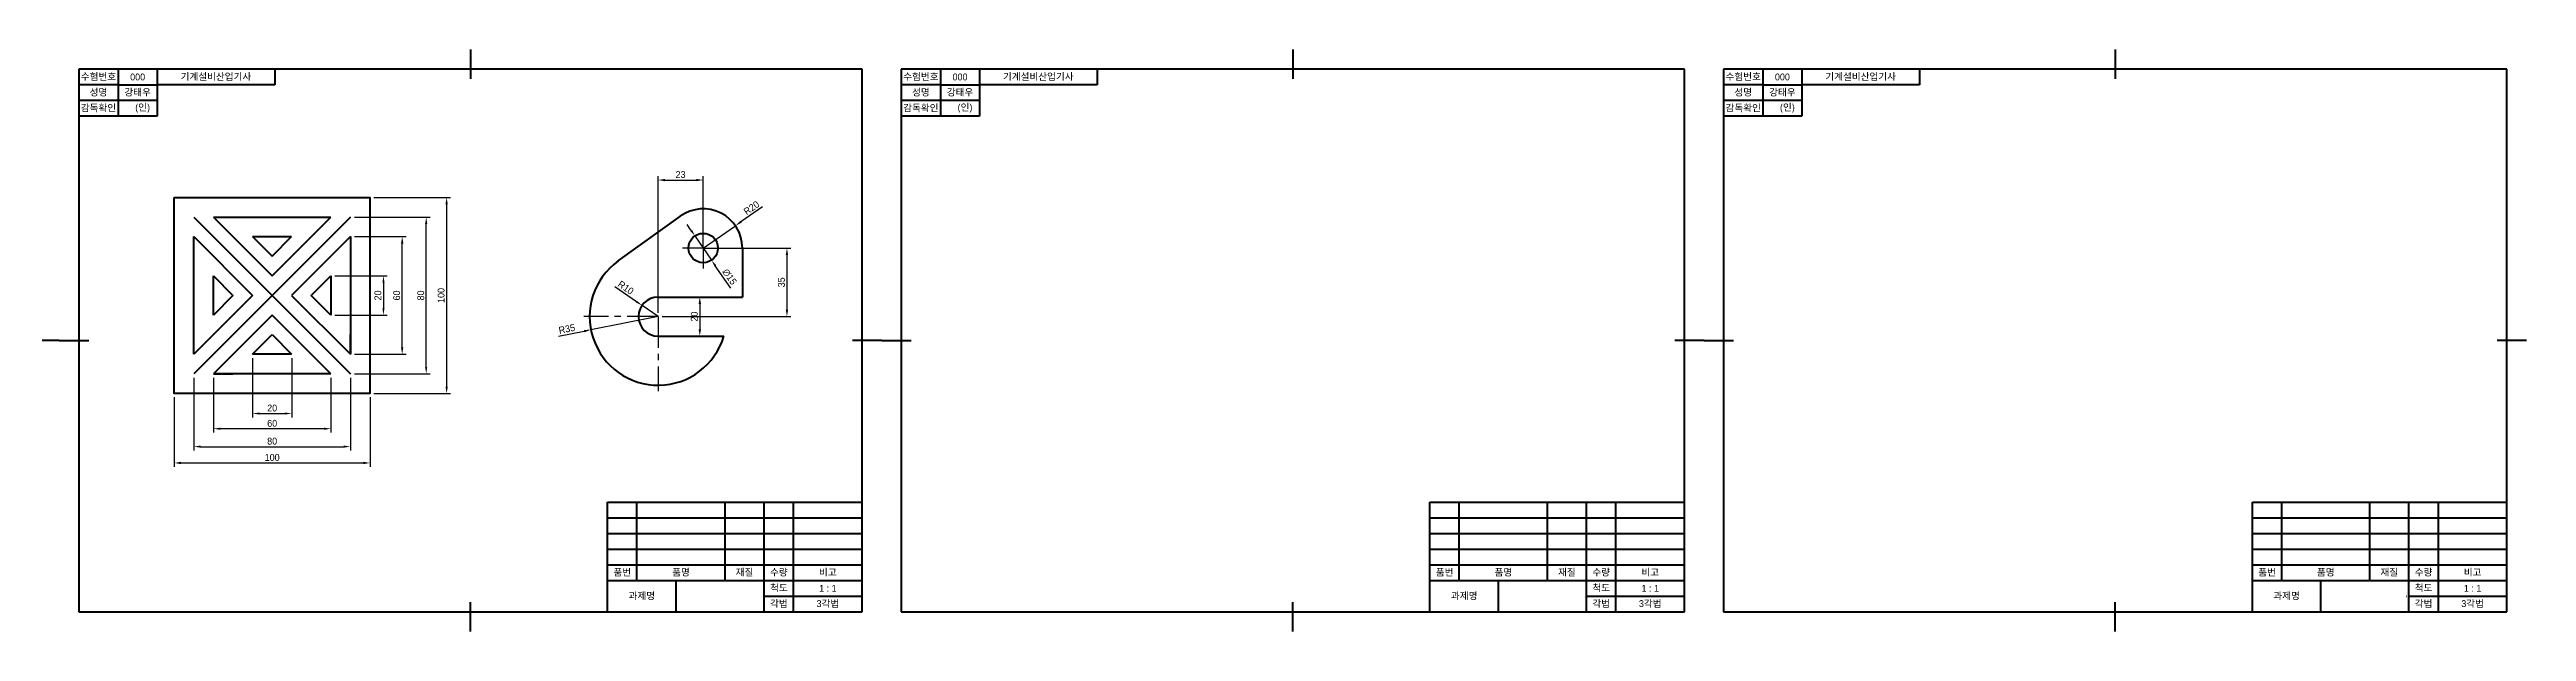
# Model space of a CAD drawing. Header units: millimetres. Extents: x 0 to 2520, y 0 to 297.
# Drawn here: x 1255 to 2520, y 0 to 297 of the extents above; entities that cross this region are included whole.
import ezdxf

# ---------------------------------------------------------------- set-up
doc = ezdxf.new("R2010")
doc.units = ezdxf.units.MM
doc.header["$LTSCALE"] = 0.5
doc.linetypes.add('CENTER', pattern=[50.8, 31.75, -6.35, 6.35, -6.35])
for name, color, linetype, lineweight in [('1.윤곽선', 5, 'Continuous', 70), ('2.외형선', 3, 'Continuous', 50), ('4.일반주서', 2, 'Continuous', 35), ('5.중심선', 1, 'CENTER', 25), ('7.치수선', 1, 'Continuous', 25)]:
    doc.layers.add(name, color=color, linetype=linetype, lineweight=lineweight)
doc.styles.add('굴림', font='')
doc.styles.get('굴림').set_extended_font_data('Gulim')
doc.dimstyles.new('기계제도기능사치수', dxfattribs={"dimtxt": 3.5, "dimasz": 3.5, "dimexe": 2, "dimexo": 2, "dimgap": 1, "dimtad": 1, "dimdsep": 46, "dimtxsty": '굴림', "dimcen": 2.5, "dimclrd": 1, "dimclre": 1, "dimclrt": 2, "dimazin": 2, "dimtfac": 1, "dimtmove": 0, "dimatfit": 3, "dimfxl": 1, "dimarcsym": 0})

# ---------------------------------------------------------------- blocks, each defined once
blk = doc.blocks.new('*D29')
at = {"layer": '7.치수선', "color": 1, "lineweight": -2, "transparency": 16777216}
for p, q in [((1358.7, 139.5), (1358.7, 109.2)), ((1378.7, 139.5), (1378.7, 109.2)), ((1362.2, 111.2), (1375.2, 111.2))]:
    blk.add_line(p, q, dxfattribs=at)
at = {"layer": '7.치수선', "color": 1, "transparency": 16777216}
for points in [[(1362.2, 111.8), (1362.2, 110.7), (1358.7, 111.2)], [(1375.2, 111.8), (1375.2, 110.7), (1378.7, 111.2)]]:
    blk.add_solid(points, dxfattribs=at)
at = {"layer": 'Defpoints', "color": 0, "transparency": 16777216}
for p in [(1358.7, 141.5), (1378.7, 141.5), (1378.7, 111.2)]:
    blk.add_point(p, dxfattribs=at)
at = {"layer": '7.치수선', "color": 2, "transparency": 16777216, "insert": (1368.7, 114), "char_height": 3.5, "attachment_point": 5, "style": '굴림'}
blk.add_mtext('20', dxfattribs=at)
blk = doc.blocks.new('*D30')
at = {"layer": '2.외형선', "color": 1, "lineweight": -2, "transparency": 16777216}
for p, q in [((1400.7, 181.5), (1427.5, 181.5)), ((1425.5, 178), (1425.5, 165)), ((1400.7, 161.5), (1427.5, 161.5))]:
    blk.add_line(p, q, dxfattribs=at)
at = {"layer": '2.외형선', "color": 1, "transparency": 16777216}
for points in [[(1425, 178), (1426.1, 178), (1425.5, 181.5)], [(1425, 165), (1426.1, 165), (1425.5, 161.5)]]:
    blk.add_solid(points, dxfattribs=at)
at = {"layer": 'Defpoints', "color": 0, "transparency": 16777216}
for p in [(1398.7, 181.5), (1398.7, 161.5), (1425.5, 161.5)]:
    blk.add_point(p, dxfattribs=at)
at = {"layer": '2.외형선', "color": 2, "transparency": 16777216, "insert": (1422.7, 171.5), "char_height": 3.5, "attachment_point": 5, "rotation": 90, "style": '굴림'}
blk.add_mtext('20', dxfattribs=at)
blk = doc.blocks.new('*D31')
at = {"layer": '7.치수선', "color": 1, "lineweight": -2, "transparency": 16777216}
for p, q in [((1338.7, 129.5), (1338.7, 101.5)), ((1398.7, 129.5), (1398.7, 101.5)), ((1342.2, 103.5), (1395.2, 103.5))]:
    blk.add_line(p, q, dxfattribs=at)
at = {"layer": '7.치수선', "color": 1, "transparency": 16777216}
for points in [[(1342.2, 104), (1342.2, 102.9), (1338.7, 103.5)], [(1395.2, 104), (1395.2, 102.9), (1398.7, 103.5)]]:
    blk.add_solid(points, dxfattribs=at)
at = {"layer": 'Defpoints', "color": 0, "transparency": 16777216}
for p in [(1338.7, 131.5), (1398.7, 131.5), (1398.7, 103.5)]:
    blk.add_point(p, dxfattribs=at)
at = {"layer": '7.치수선', "color": 2, "transparency": 16777216, "insert": (1368.7, 106.2), "char_height": 3.5, "attachment_point": 5, "style": '굴림'}
blk.add_mtext('60', dxfattribs=at)
blk = doc.blocks.new('*D32')
at = {"layer": '7.치수선', "color": 1, "lineweight": -2, "transparency": 16777216}
for p, q in [((1328.7, 129.5), (1328.7, 92.3)), ((1408.7, 129.5), (1408.7, 92.3)), ((1332.2, 94.3), (1405.2, 94.3))]:
    blk.add_line(p, q, dxfattribs=at)
at = {"layer": '7.치수선', "color": 1, "transparency": 16777216}
for points in [[(1332.2, 94.9), (1332.2, 93.8), (1328.7, 94.3)], [(1405.2, 94.9), (1405.2, 93.8), (1408.7, 94.3)]]:
    blk.add_solid(points, dxfattribs=at)
at = {"layer": 'Defpoints', "color": 0, "transparency": 16777216}
for p in [(1328.7, 131.5), (1408.7, 131.5), (1408.7, 94.3)]:
    blk.add_point(p, dxfattribs=at)
at = {"layer": '7.치수선', "color": 2, "transparency": 16777216, "insert": (1368.7, 97.1), "char_height": 3.5, "attachment_point": 5, "style": '굴림'}
blk.add_mtext('80', dxfattribs=at)
blk = doc.blocks.new('*D33')
at = {"layer": '7.치수선', "color": 1, "lineweight": -2, "transparency": 16777216}
for p, q in [((1318.7, 119.5), (1318.7, 84)), ((1418.7, 119.5), (1418.7, 84)), ((1322.2, 86), (1415.2, 86))]:
    blk.add_line(p, q, dxfattribs=at)
at = {"layer": '7.치수선', "color": 1, "transparency": 16777216}
for points in [[(1322.2, 86.6), (1322.2, 85.4), (1318.7, 86)], [(1415.2, 86.6), (1415.2, 85.4), (1418.7, 86)]]:
    blk.add_solid(points, dxfattribs=at)
at = {"layer": 'Defpoints', "color": 0, "transparency": 16777216}
for p in [(1318.7, 121.5), (1418.7, 121.5), (1418.7, 86)]:
    blk.add_point(p, dxfattribs=at)
at = {"layer": '7.치수선', "color": 2, "transparency": 16777216, "insert": (1368.7, 88.8), "char_height": 3.5, "attachment_point": 5, "style": '굴림'}
blk.add_mtext('100', dxfattribs=at)
blk = doc.blocks.new('*D34')
at = {"layer": '2.외형선', "color": 1, "lineweight": -2, "transparency": 16777216}
for p, q in [((1410.7, 201.5), (1437.1, 201.5)), ((1435.1, 145), (1435.1, 198)), ((1410.7, 141.5), (1437.1, 141.5))]:
    blk.add_line(p, q, dxfattribs=at)
at = {"layer": '2.외형선', "color": 1, "transparency": 16777216}
for points in [[(1434.5, 198), (1435.7, 198), (1435.1, 201.5)], [(1434.5, 145), (1435.7, 145), (1435.1, 141.5)]]:
    blk.add_solid(points, dxfattribs=at)
at = {"layer": 'Defpoints', "color": 0, "transparency": 16777216}
for p in [(1408.7, 201.5), (1435.1, 201.5), (1408.7, 141.5)]:
    blk.add_point(p, dxfattribs=at)
at = {"layer": '2.외형선', "color": 2, "transparency": 16777216, "insert": (1432.3, 171.5), "char_height": 3.5, "attachment_point": 5, "rotation": 90, "style": '굴림'}
blk.add_mtext('60', dxfattribs=at)
blk = doc.blocks.new('*D35')
at = {"layer": '2.외형선', "color": 1, "lineweight": -2, "transparency": 16777216}
for p, q in [((1410.7, 211.5), (1449.4, 211.5)), ((1447.4, 135), (1447.4, 208)), ((1410.7, 131.5), (1449.4, 131.5))]:
    blk.add_line(p, q, dxfattribs=at)
at = {"layer": '2.외형선', "color": 1, "transparency": 16777216}
for points in [[(1446.8, 208), (1447.9, 208), (1447.4, 211.5)], [(1446.8, 135), (1447.9, 135), (1447.4, 131.5)]]:
    blk.add_solid(points, dxfattribs=at)
at = {"layer": 'Defpoints', "color": 0, "transparency": 16777216}
for p in [(1408.7, 211.5), (1447.4, 211.5), (1408.7, 131.5)]:
    blk.add_point(p, dxfattribs=at)
at = {"layer": '2.외형선', "color": 2, "transparency": 16777216, "insert": (1444.6, 171.5), "char_height": 3.5, "attachment_point": 5, "rotation": 90, "style": '굴림'}
blk.add_mtext('80', dxfattribs=at)
blk = doc.blocks.new('*D36')
at = {"layer": '2.외형선', "color": 1, "lineweight": -2, "transparency": 16777216}
for p, q in [((1420.7, 221.5), (1459.8, 221.5)), ((1457.8, 218), (1457.8, 125)), ((1420.7, 121.5), (1459.8, 121.5))]:
    blk.add_line(p, q, dxfattribs=at)
at = {"layer": '2.외형선', "color": 1, "transparency": 16777216}
for points in [[(1457.2, 218), (1458.4, 218), (1457.8, 221.5)], [(1457.2, 125), (1458.4, 125), (1457.8, 121.5)]]:
    blk.add_solid(points, dxfattribs=at)
at = {"layer": 'Defpoints', "color": 0, "transparency": 16777216}
for p in [(1418.7, 221.5), (1418.7, 121.5), (1457.8, 121.5)]:
    blk.add_point(p, dxfattribs=at)
at = {"layer": '2.외형선', "color": 2, "transparency": 16777216, "insert": (1455, 171.5), "char_height": 3.5, "attachment_point": 5, "rotation": 90, "style": '굴림'}
blk.add_mtext('100', dxfattribs=at)
blk = doc.blocks.new('*D37')
at = {"layer": '7.치수선', "color": 1, "lineweight": -2, "transparency": 16777216}
for p, q in [((1543.7, 176), (1554.7, 168.4)), ((1565.8, 160.7), (1557.6, 166.4))]:
    blk.add_line(p, q, dxfattribs=at)
at = {"layer": '7.치수선', "color": 1, "transparency": 16777216}
blk.add_solid([(1555, 168.8), (1554.4, 167.9), (1557.6, 166.4)], dxfattribs=at)
at = {"layer": 'Defpoints', "color": 0, "transparency": 16777216}
for p in [(1557.6, 166.4), (1565.8, 160.7)]:
    blk.add_point(p, dxfattribs=at)
at = {"layer": '7.치수선', "color": 2, "transparency": 16777216, "insert": (1549.3, 175.5), "char_height": 3.5, "attachment_point": 5, "rotation": 325.4121, "style": '굴림'}
blk.add_mtext('R10', dxfattribs=at)
blk = doc.blocks.new('*D38')
at = {"layer": '7.치수선', "color": 1, "lineweight": -2, "transparency": 16777216}
for p, q in [((1514.9, 150.7), (1528, 153.3)), ((1565.8, 160.7), (1531.5, 154))]:
    blk.add_line(p, q, dxfattribs=at)
at = {"layer": '7.치수선', "color": 1, "transparency": 16777216}
blk.add_solid([(1527.9, 153.9), (1528.2, 152.7), (1531.5, 154)], dxfattribs=at)
at = {"layer": 'Defpoints', "color": 0, "transparency": 16777216}
for p in [(1531.5, 154), (1565.8, 160.7)]:
    blk.add_point(p, dxfattribs=at)
at = {"layer": '7.치수선', "color": 2, "transparency": 16777216, "insert": (1519.2, 154.4), "char_height": 3.5, "attachment_point": 5, "rotation": 11.0923, "style": '굴림'}
blk.add_mtext('R35', dxfattribs=at)
blk = doc.blocks.new('*D39')
at = {"layer": '7.치수선', "color": 1, "lineweight": -2, "transparency": 16777216}
for p, q in [((1585.3, 170.7), (1585.1, 170.7)), ((1587.1, 167.2), (1587.1, 154.2)), ((1584.6, 150.7), (1589.1, 150.7))]:
    blk.add_line(p, q, dxfattribs=at)
at = {"layer": '7.치수선', "color": 1, "transparency": 16777216}
for points in [[(1586.5, 167.2), (1587.7, 167.2), (1587.1, 170.7)], [(1586.5, 154.2), (1587.7, 154.2), (1587.1, 150.7)]]:
    blk.add_solid(points, dxfattribs=at)
at = {"layer": 'Defpoints', "color": 0, "transparency": 16777216}
for p in [(1587.3, 170.7), (1582.6, 150.7), (1587.1, 150.7)]:
    blk.add_point(p, dxfattribs=at)
at = {"layer": '7.치수선', "color": 2, "transparency": 16777216, "insert": (1584.3, 160.7), "char_height": 3.5, "attachment_point": 5, "rotation": 90, "style": '굴림'}
blk.add_mtext('20', dxfattribs=at)
blk = doc.blocks.new('*D40')
at = {"layer": '7.치수선', "color": 1, "lineweight": -2, "transparency": 16777216}
for p, q in [((1590.8, 195.7), (1633.6, 195.7)), ((1631.6, 192.2), (1631.6, 164.2)), ((1567.8, 160.7), (1633.6, 160.7))]:
    blk.add_line(p, q, dxfattribs=at)
at = {"layer": '7.치수선', "color": 1, "transparency": 16777216}
for points in [[(1631, 192.2), (1632.2, 192.2), (1631.6, 195.7)], [(1631, 164.2), (1632.2, 164.2), (1631.6, 160.7)]]:
    blk.add_solid(points, dxfattribs=at)
at = {"layer": 'Defpoints', "color": 0, "transparency": 16777216}
for p in [(1588.8, 195.7), (1565.8, 160.7), (1631.6, 160.7)]:
    blk.add_point(p, dxfattribs=at)
at = {"layer": '7.치수선', "color": 2, "transparency": 16777216, "insert": (1628.8, 178.2), "char_height": 3.5, "attachment_point": 5, "rotation": 90, "style": '굴림'}
blk.add_mtext('35', dxfattribs=at)
blk = doc.blocks.new('*D41')
at = {"layer": '7.치수선', "color": 1, "lineweight": -2, "transparency": 16777216}
for p, q in [((1582.6, 204.8), (1580.6, 207.7)), ((1584.6, 201.9), (1593.1, 189.5)), ((1602.9, 175.2), (1595, 186.6))]:
    blk.add_line(p, q, dxfattribs=at)
at = {"layer": '7.치수선', "color": 1, "transparency": 16777216}
for points in [[(1583.1, 205.1), (1582.1, 204.4), (1584.6, 201.9)], [(1595.5, 186.9), (1594.6, 186.3), (1593.1, 189.5)]]:
    blk.add_solid(points, dxfattribs=at)
at = {"layer": 'Defpoints', "color": 0, "transparency": 16777216}
for p in [(1584.6, 201.9), (1593.1, 189.5)]:
    blk.add_point(p, dxfattribs=at)
at = {"layer": '7.치수선', "color": 2, "transparency": 16777216, "insert": (1602.3, 181), "char_height": 3.5, "attachment_point": 5, "rotation": 304.4088, "style": '굴림'}
blk.add_mtext('∅15', dxfattribs=at)
blk = doc.blocks.new('*D42')
at = {"layer": '7.치수선', "color": 1, "lineweight": -2, "transparency": 16777216}
for p, q in [((1565.8, 162.7), (1565.8, 232.4)), ((1569.3, 230.4), (1585.3, 230.4)), ((1588.8, 197.7), (1588.8, 232.4))]:
    blk.add_line(p, q, dxfattribs=at)
at = {"layer": '7.치수선', "color": 1, "transparency": 16777216}
for points in [[(1569.3, 231), (1569.3, 229.8), (1565.8, 230.4)], [(1585.3, 231), (1585.3, 229.8), (1588.8, 230.4)]]:
    blk.add_solid(points, dxfattribs=at)
at = {"layer": 'Defpoints', "color": 0, "transparency": 16777216}
for p in [(1588.8, 230.4), (1588.8, 195.7), (1565.8, 160.7)]:
    blk.add_point(p, dxfattribs=at)
at = {"layer": '7.치수선', "color": 2, "transparency": 16777216, "insert": (1577.3, 233.2), "char_height": 3.5, "attachment_point": 5, "style": '굴림'}
blk.add_mtext('23', dxfattribs=at)
blk = doc.blocks.new('*D43')
at = {"layer": '7.치수선', "color": 1, "lineweight": -2, "transparency": 16777216}
for p, q in [((1619.2, 216.7), (1608.1, 209.1)), ((1588.8, 195.7), (1605.3, 207.1))]:
    blk.add_line(p, q, dxfattribs=at)
at = {"layer": '7.치수선', "color": 1, "transparency": 16777216}
blk.add_solid([(1607.8, 209.6), (1608.5, 208.6), (1605.3, 207.1)], dxfattribs=at)
at = {"layer": 'Defpoints', "color": 0, "transparency": 16777216}
for p in [(1605.3, 207.1), (1588.8, 195.7)]:
    blk.add_point(p, dxfattribs=at)
at = {"layer": '7.치수선', "color": 2, "transparency": 16777216, "insert": (1613.5, 216.2), "char_height": 3.5, "attachment_point": 5, "rotation": 34.7429, "style": '굴림'}
blk.add_mtext('R20', dxfattribs=at)

msp = doc.modelspace()

# ---------------------------------------------------------------- linework, layer by layer
at = {"layer": '1.윤곽선'}
for p, q in [((1470, 297), (1470, 282)), ((1890, 297), (1890, 282)), ((2310, 297), (2310, 282)), ((1670, 287), (1270, 287)), ((1270, 287), (1270, 10)), ((1310, 287), (1310, 263)), ((1370, 279), (1310, 279)), ((1370, 287), (1370, 279)), ((1670, 10), (1670, 287)), ((2090, 287), (1690, 287)), ((1690, 287), (1690, 10)), ((1730, 287), (1730, 263)), ((1790, 279), (1730, 279)), ((1790, 287), (1790, 279)), ((2090, 10), (2090, 287)), ((2510, 287), (2110, 287)), ((2110, 287), (2110, 10)), ((2150, 287), (2150, 263)), ((2210, 279), (2150, 279)), ((2210, 287), (2210, 279)), ((2510, 10), (2510, 287)), ((1310, 263), (1270, 263)), ((1730, 263), (1690, 263)), ((2150, 263), (2110, 263)), ((1260, 148.5), (1245, 148.5)), ((1260, 148.5), (1275, 148.5)), ((1680, 148.5), (1665, 148.5)), ((1680, 148.5), (1695, 148.5)), ((2100, 148.5), (2085, 148.5)), ((2100, 148.5), (2115, 148.5)), ((2520, 148.5), (2505, 148.5)), ((1540, 66), (1670, 66)), ((1540, 10), (1540, 66)), ((1960, 66), (2090, 66)), ((1960, 10), (1960, 66)), ((2380, 66), (2510, 66)), ((2380, 10), (2380, 66)), ((1470, 0), (1470, 15)), ((1890, 0), (1890, 15)), ((2310, 0), (2310, 15)), ((1270, 10), (1670, 10)), ((1690, 10), (2090, 10)), ((2110, 10), (2510, 10))]:
    msp.add_line(p, q, dxfattribs=at)
at = {"layer": '2.외형선'}
for p, q in [((1290, 279), (1270, 279)), ((1290, 287), (1290, 263)), ((1290, 279), (1310, 279)), ((1710, 279), (1690, 279)), ((1710, 287), (1710, 263)), ((1710, 279), (1730, 279)), ((2130, 279), (2110, 279)), ((2130, 287), (2130, 263)), ((2130, 279), (2150, 279)), ((1310, 271), (1270, 271)), ((1730, 271), (1690, 271)), ((2150, 271), (2110, 271)), ((1328.653, 211.514), (1408.653, 131.514)), ((1408.653, 211.514), (1328.653, 131.514)), ((1338.653, 211.514), (1368.653, 181.514)), ((1368.653, 181.514), (1398.653, 211.514)), ((1545.402, 189.115), (1577.156, 211.935)), ((1328.653, 201.514), (1358.653, 171.514)), ((1328.653, 141.514), (1328.653, 201.514)), ((1358.653, 201.514), (1368.653, 191.514)), ((1358.653, 201.514), (1378.653, 201.514)), ((1368.653, 191.514), (1378.653, 201.514)), ((1408.653, 201.514), (1378.653, 171.514)), ((1608.827, 195.693), (1608.827, 170.693)), ((1338.653, 181.514), (1348.653, 171.514)), ((1338.653, 161.514), (1338.653, 181.514)), ((1388.653, 171.514), (1398.653, 181.514)), ((1398.653, 181.514), (1398.653, 161.514)), ((1358.653, 171.514), (1328.653, 141.514)), ((1348.653, 171.514), (1338.653, 161.514)), ((1378.653, 171.514), (1408.653, 141.514)), ((1398.653, 161.514), (1388.653, 171.514)), ((1565.827, 170.693), (1608.827, 170.693)), ((1368.653, 161.514), (1338.653, 131.514)), ((1398.653, 131.514), (1368.653, 161.514)), ((1358.653, 141.514), (1368.653, 151.514)), ((1378.653, 141.514), (1358.653, 141.514)), ((1368.653, 151.514), (1378.653, 141.514)), ((1408.653, 141.514), (1408.653, 151.514)), ((1565.827, 150.693), (1599.368, 150.693)), ((1338.653, 131.514), (1348.653, 131.514)), ((1555, 26), (1555, 66)), ((1600, 26), (1600, 66)), ((1620, 10), (1620, 66)), ((1635, 10), (1635, 66)), ((1975, 26), (1975, 66)), ((2020, 26), (2020, 66)), ((2040, 10), (2040, 66)), ((2055, 10), (2055, 66)), ((2395, 26), (2395, 66)), ((2440, 26), (2440, 66)), ((2460, 10), (2460, 66)), ((2475, 10), (2475, 66)), ((1540, 58), (1670, 58)), ((1960, 58), (2090, 58)), ((2380, 58), (2510, 58)), ((1540, 50), (1670, 50)), ((1540, 42), (1670, 42)), ((1960, 50), (2090, 50)), ((1960, 42), (2090, 42)), ((2380, 50), (2510, 50)), ((2380, 42), (2510, 42)), ((1540, 34), (1670, 34)), ((1540, 26), (1670, 26)), ((1575, 10), (1575, 26)), ((1960, 34), (2090, 34)), ((1960, 26), (2090, 26)), ((1995, 10), (1995, 26)), ((2380, 34), (2510, 34)), ((2380, 26), (2510, 26)), ((2415, 10), (2415, 26)), ((1618.76, 18), (1618.833, 18)), ((1620, 18), (1670, 18)), ((2038.76, 18), (2038.833, 18)), ((2040, 18), (2090, 18)), ((2458.76, 18), (2458.833, 18)), ((2460, 18), (2510, 18))]:
    msp.add_line(p, q, dxfattribs=at)
msp.add_lwpolyline([(1318.653, 221.514), (1418.653, 221.514), (1418.653, 121.514), (1318.653, 121.514)], close=True, dxfattribs=at)
for points in [[(1338.653, 211.514), (1398.653, 211.514)], [(1328.653, 141.514), (1328.653, 201.514)], [(1358.653, 201.514), (1378.653, 201.514)], [(1408.653, 201.514), (1408.653, 141.514)], [(1338.653, 161.514), (1338.653, 181.514)], [(1398.653, 181.514), (1398.653, 161.514)], [(1378.653, 141.514), (1358.653, 141.514)], [(1398.653, 131.514), (1338.653, 131.514)]]:
    msp.add_lwpolyline(points, dxfattribs=at)
msp.add_circle((1588.827, 195.693), 7.5, dxfattribs=at)
for centre, radius, start, end in [((1588.827, 195.693), 20, 0, 125.702162), ((1565.827, 160.693), 35, 125.702162, 343.39845), ((1565.827, 160.693), 10, 90, 270)]:
    msp.add_arc(centre, radius, start, end, dxfattribs=at)
at = {"layer": '5.중심선'}
for p, q in [((1588.827, 195.693), (1588.827, 206.193)), ((1588.827, 195.693), (1578.327, 195.693)), ((1588.827, 195.693), (1588.827, 185.193)), ((1588.827, 195.693), (1599.327, 195.693)), ((1565.827, 160.693), (1527.827, 160.693)), ((1565.827, 160.693), (1565.827, 122.693))]:
    msp.add_line(p, q, dxfattribs=at)
at = {"layer": '7.치수선'}
msp.add_line((1588.827, 195.693), (1588.827, 195.693), dxfattribs=at)

# ---------------------------------------------------------------- texts
at = {"layer": '4.일반주서', "char_height": 3.5, "attachment_point": 5, "style": '굴림'}
for s, insert, width in [('수험번호', (1280, 283), 20), ('000', (1300, 283), 20), ('기계설비산업기사', (1339.963, 283), 60.07361), ('수험번호', (1700, 283), 20), ('000', (1720, 283), 20), ('기계설비산업기사', (1759.963, 283), 60.07361), ('수험번호', (2120, 283), 20), ('000', (2140, 283), 20), ('기계설비산업기사', (2179.963, 283), 60.07361), ('감독확인', (1280, 267), 20), ('성명', (1280, 275), 20), ('강태우', (1300, 275), 20), ('    (인)', (1300, 267), 20), ('감독확인', (1700, 267), 20), ('성명', (1700, 275), 20), ('강태우', (1720, 275), 20), ('    (인)', (1720, 267), 20), ('감독확인', (2120, 267), 20), ('성명', (2120, 275), 20), ('강태우', (2140, 275), 20), ('    (인)', (2140, 267), 20), ('품번', (1547.5, 30), 15), ('품명', (1577.5, 30), 45), ('재질', (1609.926, 30), 19.8528), ('수량', (1627.5, 30), 15), ('비고', (1652.5, 30), 35), ('품번', (1967.5, 30), 15), ('품명', (1997.5, 30), 45), ('재질', (2029.926, 30), 19.8528), ('수량', (2047.5, 30), 15), ('비고', (2072.5, 30), 35), ('품번', (2387.5, 30), 15), ('품명', (2417.5, 30), 45), ('재질', (2449.926, 30), 19.8528), ('수량', (2467.5, 30), 15), ('비고', (2492.5, 30), 35), ('과제명', (1557.5, 18), 35), ('각법', (1627.463, 14), 15.0736), ('척도', (1627.5, 22), 15), ('3각법', (1652.5, 14), 35), ('1 : 1', (1652.5, 22), 35), ('과제명', (1977.5, 18), 35), ('각법', (2047.463, 14), 15.0736), ('척도', (2047.5, 22), 15), ('3각법', (2072.5, 14), 35), ('1 : 1', (2072.5, 22), 35), ('과제명', (2397.5, 18), 35), ('각법', (2467.463, 14), 15.0736), ('척도', (2467.5, 22), 15), ('3각법', (2492.5, 14), 35), ('1 : 1', (2492.5, 22), 35)]:
    msp.add_mtext(s, dxfattribs=dict(at, insert=insert, width=width))

# ---------------------------------------------------------------- dimensions: what is measured, and where the dimension line sits
at = {"layer": '2.외형선'}
for base, p1, p2, picture, middle in [((1457.77, 121.514), (1418.653, 221.514), (1418.653, 121.514), '*D36', (1454.971, 171.514)), ((1447.352, 211.514), (1408.653, 131.514), (1408.653, 211.514), '*D35', (1444.557, 171.514)), ((1435.11, 201.514), (1408.653, 141.514), (1408.653, 201.514), '*D34', (1432.316, 171.514)), ((1425.537, 161.514), (1398.653, 181.514), (1398.653, 161.514), '*D30', (1422.743, 171.514))]:
    dim = msp.add_linear_dim(base=base, p1=p1, p2=p2, angle=90, dimstyle='기계제도기능사치수', dxfattribs=at)
    dim.commit()
    dim.dimension.update_dxf_attribs({"geometry": picture, "text_midpoint": middle})
at = {"layer": '7.치수선'}
for base, p1, p2, picture, middle in [((1588.827, 230.382), (1565.827, 160.693), (1588.827, 195.693), '*D42', (1577.327, 233.177)), ((1378.653, 111.241), (1358.653, 141.514), (1378.653, 141.514), '*D29', (1368.653, 114.036)), ((1408.653, 94.344), (1328.653, 131.514), (1408.653, 131.514), '*D32', (1368.653, 97.138)), ((1398.653, 103.455), (1338.653, 131.514), (1398.653, 131.514), '*D31', (1368.653, 106.249)), ((1418.653, 86.014), (1318.653, 121.514), (1418.653, 121.514), '*D33', (1368.653, 88.813))]:
    dim = msp.add_linear_dim(base=base, p1=p1, p2=p2, dimstyle='기계제도기능사치수', dxfattribs=at)
    dim.commit()
    dim.dimension.update_dxf_attribs({"geometry": picture, "text_midpoint": middle})
for center, mpoint, picture, middle in [((1588.827, 195.693), (1605.262, 207.091), '*D43', (1613.493, 216.207)), ((1565.827, 160.693), (1557.595, 166.37), '*D37', (1549.339, 175.465)), ((1565.827, 160.693), (1531.481, 153.96), '*D38', (1519.205, 154.405))]:
    dim = msp.add_radius_dim(center=center, mpoint=mpoint, dimstyle='기계제도기능사치수', dxfattribs=at)
    dim.commit()
    dim.dimension.update_dxf_attribs({"geometry": picture, "text_midpoint": middle})
dim = msp.add_diameter_dim_2p(p1=(1584.589, 201.881), p2=(1593.065, 189.506), dimstyle='기계제도기능사치수', dxfattribs=at)
dim.commit()
dim.dimension.update_dxf_attribs({"geometry": '*D41', "text_midpoint": (1602.257, 181.039)})
for base, p1, p2, picture, middle in [((1631.617, 160.693), (1588.827, 195.693), (1565.827, 160.693), '*D40', (1628.823, 178.193)), ((1587.109, 150.693), (1587.327, 170.693), (1582.598, 150.693), '*D39', (1584.314, 160.693))]:
    dim = msp.add_linear_dim(base=base, p1=p1, p2=p2, angle=90, dimstyle='기계제도기능사치수', dxfattribs=at)
    dim.commit()
    dim.dimension.update_dxf_attribs({"geometry": picture, "text_midpoint": middle})

doc.saveas('drawing.dxf')
